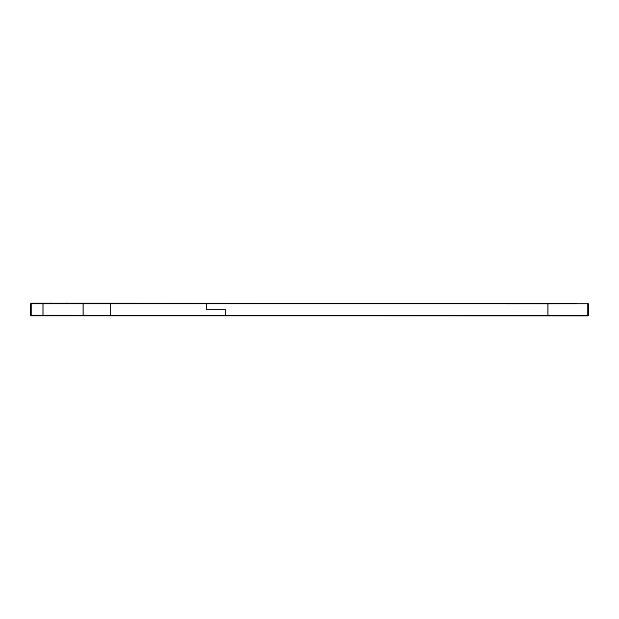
<?xml version="1.0" encoding="UTF-8"?>
<svg xmlns="http://www.w3.org/2000/svg" width="619" height="619" viewBox="0 0 619 619"><rect width="100%" height="100%" fill="white"/><g stroke="black" fill="none" stroke-linecap="round" stroke-linejoin="round"><path stroke-width="0.93" d="M588.035 303.55L588.05 315.628L30.95 315.628L30.95 303.573L588.05 303.573L588.027 315.628L30.95 315.435L30.95 303.38L559.344 303.558M51.563 303.395L50.487 303.395L51.671 303.395M66.287 303.403L67.363 303.403L66.179 303.403M506.079 303.573L575.972 303.55M54.611 315.45L50.487 315.45L51.663 315.45M63.231 315.458L67.363 315.458L66.179 315.458M547.846 303.573L547.846 315.628M225.502 315.628L225.502 309.523L206.46 309.523L206.46 303.442M110.53 303.573L110.53 315.628M83.209 303.573L83.209 315.628M43.005 303.573L43.005 315.628"/></g></svg>
